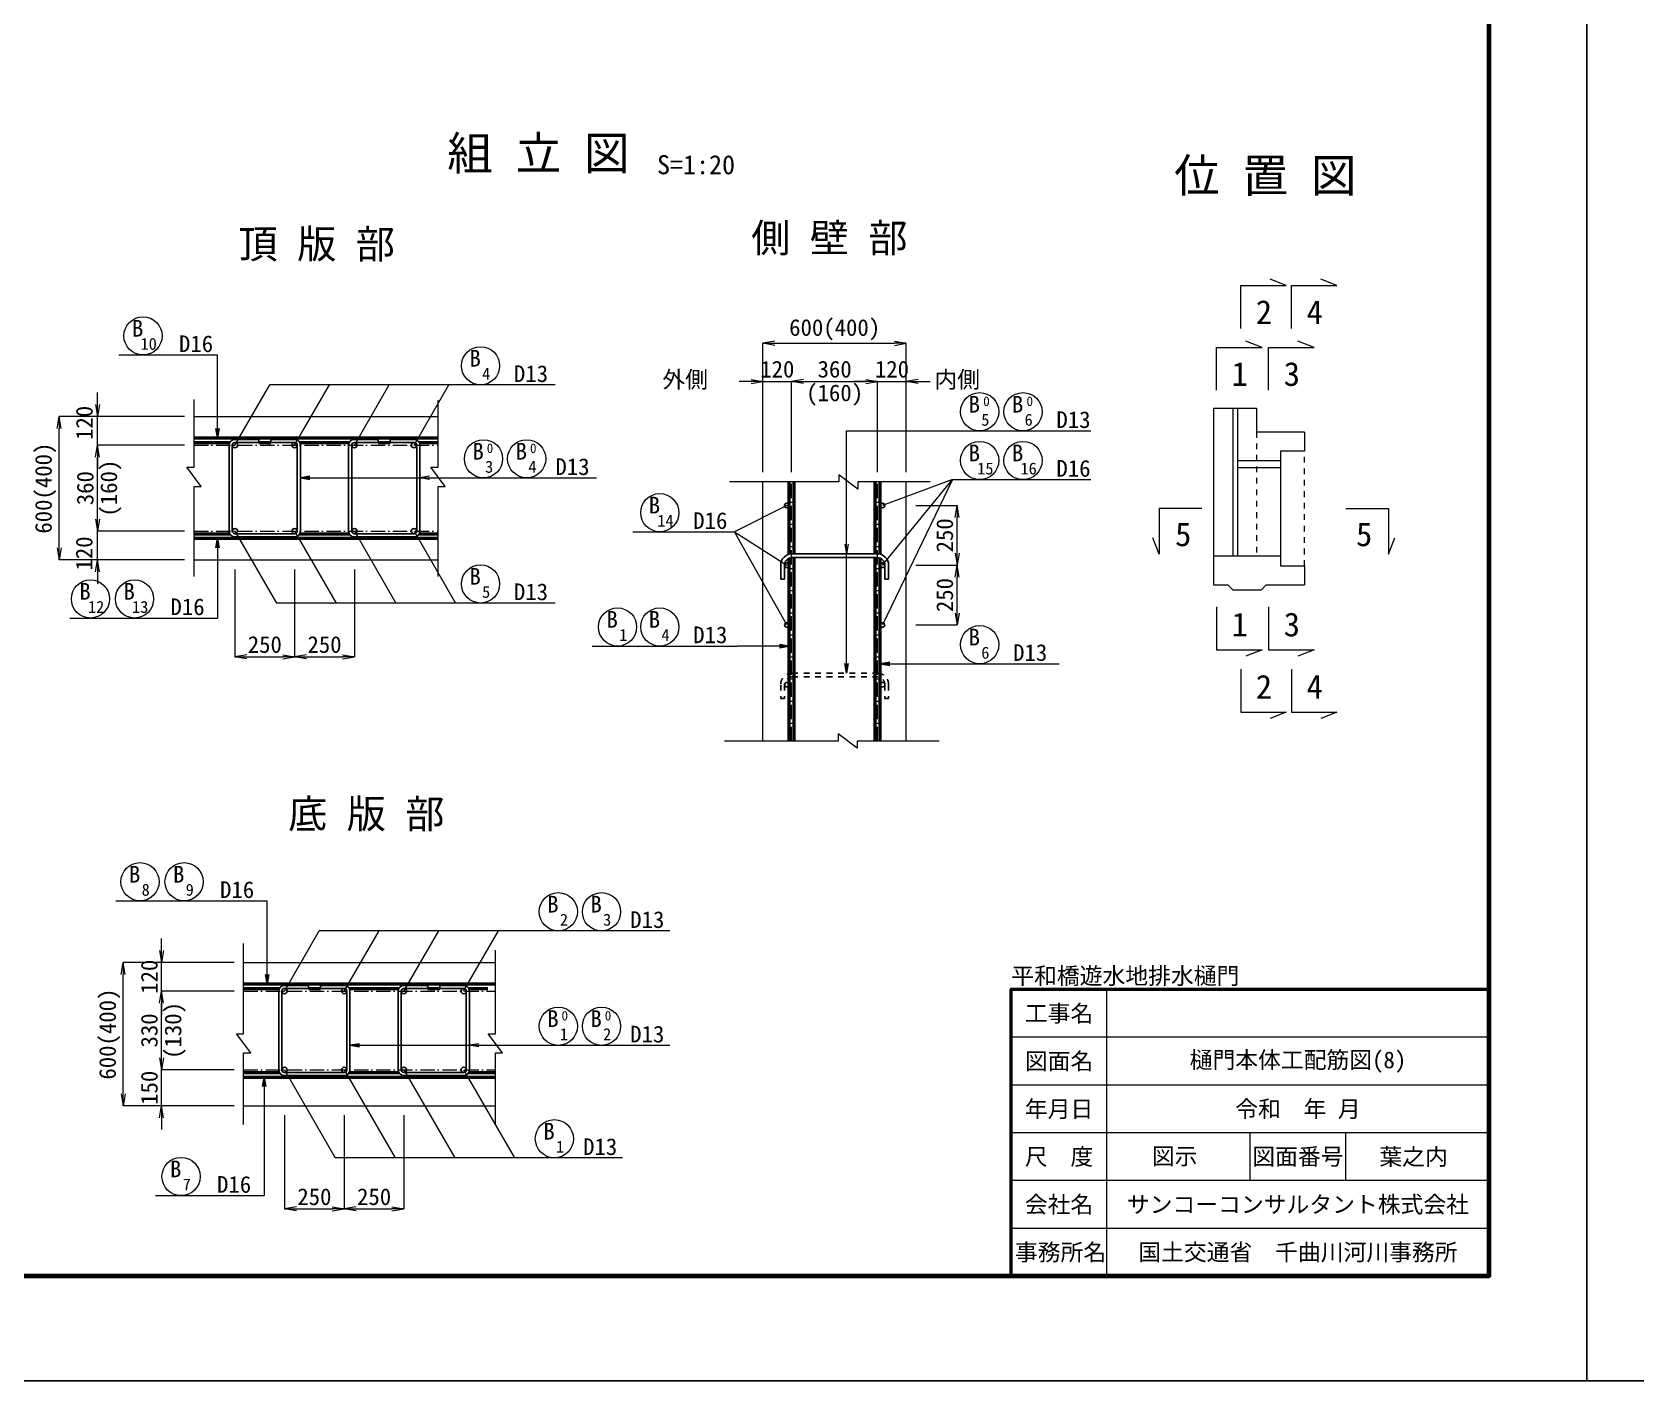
# Model space of a CAD drawing. Header units: millimetres. Extents: x 169470 to 758170, y -17820 to 11880.
# Drawn here: x 489596 to 506382, y -17820 to -3703 of the extents above; entities that cross this region are included whole.
import ezdxf
from ezdxf.enums import TextEntityAlignment as Align

# ---------------------------------------------------------------- set-up
doc = ezdxf.new("R2010")
doc.units = ezdxf.units.MM
doc.header["$LTSCALE"] = 50
doc.header["$PDSIZE"] = 300
doc.linetypes.add('SXF_一点短鎖線', pattern=[9.25, 6, -1.5, 0.25, -1.5])
doc.linetypes.add('SXF_跳び破線', pattern=[12, 6, -6])
doc.layers.get('Defpoints').update_dxf_attribs({"color": 151})
for name, color, linetype, lineweight in [('D-BGD', 7, 'Continuous', 13), ('D-BMK', 2, 'SXF_一点短鎖線', 13), ('D-STR', 1, 'Continuous', 50), ('D-STR-DIM', 7, 'Continuous', 13), ('D-STR-HTXT', 7, 'Continuous', 13), ('D-STR-STR2', 6, 'Continuous', 25), ('D-STR-STR3', 4, 'Continuous', 25), ('D-STR-TXT', 7, 'Continuous', 13), ('D-TTL', 2, 'Continuous', 140), ('D-TTL-FRAM', 2, 'Continuous', 50), ('D-TTL-LINE', 7, 'Continuous', 13), ('D-TTL-TXT', 7, 'Continuous', 13)]:
    doc.layers.add(name, color=color, linetype=linetype, lineweight=lineweight)
doc.styles.add('MS ゴシック', font='MS Gothic.ttf')
doc.styles.add('YOKO_GOTHIC', font='MS Gothic.ttf')
doc.dimstyles.new('DIM-50-20', dxfattribs={"dimscale": 50, "dimtxt": 3.5, "dimasz": 2.5, "dimexe": 0, "dimexo": 2, "dimgap": 0.8, "dimtad": 1, "dimdec": 0, "dimlfac": 0.4, "dimzin": 1, "dimdsep": 46, "dimtxsty": 'MS ゴシック', "dimblk": 'OPEN', "dimcen": 0.1, "dimclrd": 256, "dimclre": 256, "dimclrt": 256, "dimaunit": 1, "dimadec": 3, "dimazin": 0, "dimtfac": 1, "dimtdec": 0, "dimtix": 1, "dimtmove": 2, "dimatfit": 3, "dimldrblk": 'OPEN', "dimfxl": 1, "dimlwd": -1, "dimlwe": -1, "dimarcsym": 2})
doc.dimstyles.new('S50', dxfattribs={"dimscale": 50, "dimtxt": 3.5, "dimasz": 2, "dimexe": 1, "dimexo": 1, "dimgap": 1, "dimtad": 1, "dimdec": 0, "dimzin": 1, "dimdsep": 46, "dimtxsty": 'YOKO_GOTHIC', "dimblk": 'OPEN', "dimcen": 0, "dimclrd": 256, "dimclre": 256, "dimclrt": 256, "dimaunit": 1, "dimadec": 3, "dimazin": 0, "dimtfac": 1, "dimtdec": 0, "dimtix": 1, "dimtmove": 2, "dimatfit": 3, "dimldrblk": 'OPEN', "dimfxl": 1, "dimlwd": -1, "dimlwe": -1, "dimarcsym": 0})

# ---------------------------------------------------------------- blocks, each defined once
blk = doc.blocks.new('_Open')
at = {"color": 0, "linetype": 'ByBlock', "lineweight": -2}
for p, q in [((-1, 0.17), (0, 0)), ((-1, -0.17), (0, 0)), ((0, 0), (-1, 0))]:
    blk.add_line(p, q, dxfattribs=at)
blk = doc.blocks.new('*D308')
at = {"layer": 'D-STR-DIM', "transparency": 16777216}
for p, q in [((492863, -15040), (492863, -16020)), ((493488, -15040), (493488, -16020)), ((492988, -16020), (493363, -16020))]:
    blk.add_line(p, q, dxfattribs=at)
at = {"layer": 'Defpoints', "color": 0, "transparency": 16777216}
for p in [(492863, -14940), (493488, -14940), (493488, -16020)]:
    blk.add_point(p, dxfattribs=at)
at = {"layer": 'D-STR-DIM', "transparency": 16777216, "xscale": 125, "yscale": 125, "zscale": 125, "rotation": 180}
blk.add_blockref('_Open', (492863, -16020), dxfattribs=at)
at = {"layer": 'D-STR-DIM', "transparency": 16777216, "xscale": 125, "yscale": 125, "zscale": 125}
blk.add_blockref('_Open', (493488, -16020), dxfattribs=at)
at = {"layer": 'D-STR-DIM', "transparency": 16777216, "insert": (493176, -15893), "char_height": 175, "attachment_point": 5, "style": 'MS ゴシック'}
blk.add_mtext('250', dxfattribs=at)
blk = doc.blocks.new('*D309')
at = {"layer": 'D-STR-DIM', "transparency": 16777216}
for p, q in [((492238, -15040), (492238, -16020)), ((492863, -15040), (492863, -16020)), ((492363, -16020), (492738, -16020))]:
    blk.add_line(p, q, dxfattribs=at)
at = {"layer": 'Defpoints', "color": 0, "transparency": 16777216}
for p in [(492238, -14940), (492863, -14940), (492863, -16020)]:
    blk.add_point(p, dxfattribs=at)
at = {"layer": 'D-STR-DIM', "transparency": 16777216, "xscale": 125, "yscale": 125, "zscale": 125, "rotation": 180}
blk.add_blockref('_Open', (492238, -16020), dxfattribs=at)
at = {"layer": 'D-STR-DIM', "transparency": 16777216, "xscale": 125, "yscale": 125, "zscale": 125}
blk.add_blockref('_Open', (492863, -16020), dxfattribs=at)
at = {"layer": 'D-STR-DIM', "transparency": 16777216, "insert": (492551, -15893), "char_height": 175, "attachment_point": 5, "style": 'MS ゴシック'}
blk.add_mtext('250', dxfattribs=at)
blk = doc.blocks.new('*D310')
at = {"layer": 'D-STR-DIM', "transparency": 16777216}
for p, q in [((491710, -13740), (490951, -13740)), ((490951, -14440), (490951, -13865)), ((491710, -14565), (490951, -14565))]:
    blk.add_line(p, q, dxfattribs=at)
at = {"layer": 'Defpoints', "color": 0, "transparency": 16777216}
for p in [(490951, -13740), (491810, -13740), (491810, -14565)]:
    blk.add_point(p, dxfattribs=at)
at = {"layer": 'D-STR-DIM', "transparency": 16777216, "xscale": 125, "yscale": 125, "zscale": 125}
for p, rotation in [((490951, -13740), 90), ((490951, -14565), 270)]:
    blk.add_blockref('_Open', p, dxfattribs=dict(at, rotation=rotation))
at = {"layer": 'D-STR-DIM', "transparency": 16777216, "char_height": 175, "attachment_point": 5, "rotation": 90, "style": 'MS ゴシック'}
for s, insert in [('(130)', (491094, -14152)), ('330', (490824, -14152))]:
    blk.add_mtext(s, dxfattribs=dict(at, insert=insert))
blk = doc.blocks.new('*D311')
at = {"layer": 'D-STR-DIM', "transparency": 16777216}
for p, q in [((490951, -14440), (490951, -14315)), ((491710, -14565), (490951, -14565)), ((490951, -14940), (490951, -14565)), ((491710, -14940), (490951, -14940)), ((490951, -15065), (490951, -15190))]:
    blk.add_line(p, q, dxfattribs=at)
at = {"layer": 'Defpoints', "color": 0, "transparency": 16777216}
for p in [(490951, -14565), (491810, -14565), (491810, -14940)]:
    blk.add_point(p, dxfattribs=at)
at = {"layer": 'D-STR-DIM', "transparency": 16777216, "xscale": 125, "yscale": 125, "zscale": 125}
for p, rotation in [((490951, -14565), 270), ((490951, -14940), 90)]:
    blk.add_blockref('_Open', p, dxfattribs=dict(at, rotation=rotation))
at = {"layer": 'D-STR-DIM', "transparency": 16777216, "insert": (490824, -14752), "char_height": 175, "attachment_point": 5, "rotation": 90, "style": 'MS ゴシック'}
blk.add_mtext('150', dxfattribs=at)
blk = doc.blocks.new('*D312')
at = {"layer": 'D-STR-DIM', "transparency": 16777216}
for p, q in [((490951, -13315), (490951, -13190)), ((491710, -13440), (490951, -13440)), ((490951, -13740), (490951, -13440)), ((491710, -13740), (490951, -13740)), ((490951, -13865), (490951, -13990))]:
    blk.add_line(p, q, dxfattribs=at)
at = {"layer": 'Defpoints', "color": 0, "transparency": 16777216}
for p in [(490951, -13440), (491810, -13440), (491810, -13740)]:
    blk.add_point(p, dxfattribs=at)
at = {"layer": 'D-STR-DIM', "transparency": 16777216, "xscale": 125, "yscale": 125, "zscale": 125}
for p, rotation in [((490951, -13440), 270), ((490951, -13740), 90)]:
    blk.add_blockref('_Open', p, dxfattribs=dict(at, rotation=rotation))
at = {"layer": 'D-STR-DIM', "transparency": 16777216, "insert": (490824, -13590), "char_height": 175, "attachment_point": 5, "rotation": 90, "style": 'MS ゴシック'}
blk.add_mtext('120', dxfattribs=at)
blk = doc.blocks.new('*D313')
at = {"layer": 'D-STR-DIM', "transparency": 16777216}
for p, q in [((491710, -13440), (490551, -13440)), ((490551, -14815), (490551, -13565)), ((491710, -14940), (490551, -14940))]:
    blk.add_line(p, q, dxfattribs=at)
at = {"layer": 'Defpoints', "color": 0, "transparency": 16777216}
for p in [(490551, -13440), (491810, -13440), (491810, -14940)]:
    blk.add_point(p, dxfattribs=at)
at = {"layer": 'D-STR-DIM', "transparency": 16777216, "xscale": 125, "yscale": 125, "zscale": 125}
for p, rotation in [((490551, -13440), 90), ((490551, -14940), 270)]:
    blk.add_blockref('_Open', p, dxfattribs=dict(at, rotation=rotation))
at = {"layer": 'D-STR-DIM', "transparency": 16777216, "insert": (490409, -14190), "char_height": 175, "attachment_point": 5, "rotation": 90, "style": 'MS ゴシック'}
blk.add_mtext('600(400)', dxfattribs=at)
blk = doc.blocks.new('*D275')
at = {"layer": 'D-STR-DIM', "transparency": 16777216}
for p, q in [((492344, -9326), (492344, -10242)), ((492970, -9326), (492970, -10242)), ((492469, -10242), (492845, -10242))]:
    blk.add_line(p, q, dxfattribs=at)
at = {"layer": 'Defpoints', "color": 0, "transparency": 16777216}
for p in [(492344, -9226), (492970, -9226), (492970, -10242)]:
    blk.add_point(p, dxfattribs=at)
at = {"layer": 'D-STR-DIM', "transparency": 16777216, "xscale": 125, "yscale": 125, "zscale": 125, "rotation": 180}
blk.add_blockref('_Open', (492344, -10242), dxfattribs=at)
at = {"layer": 'D-STR-DIM', "transparency": 16777216, "xscale": 125, "yscale": 125, "zscale": 125}
blk.add_blockref('_Open', (492970, -10242), dxfattribs=at)
at = {"layer": 'D-STR-DIM', "transparency": 16777216, "insert": (492657, -10114), "char_height": 175, "attachment_point": 5, "style": 'MS ゴシック'}
blk.add_mtext('250', dxfattribs=at)
blk = doc.blocks.new('*D276')
at = {"layer": 'D-STR-DIM', "transparency": 16777216}
for p, q in [((491719, -9326), (491719, -10242)), ((492344, -9326), (492344, -10242)), ((491844, -10242), (492219, -10242))]:
    blk.add_line(p, q, dxfattribs=at)
at = {"layer": 'Defpoints', "color": 0, "transparency": 16777216}
for p in [(491719, -9226), (492344, -9226), (492344, -10242)]:
    blk.add_point(p, dxfattribs=at)
at = {"layer": 'D-STR-DIM', "transparency": 16777216, "xscale": 125, "yscale": 125, "zscale": 125, "rotation": 180}
blk.add_blockref('_Open', (491719, -10242), dxfattribs=at)
at = {"layer": 'D-STR-DIM', "transparency": 16777216, "xscale": 125, "yscale": 125, "zscale": 125}
blk.add_blockref('_Open', (492344, -10242), dxfattribs=at)
at = {"layer": 'D-STR-DIM', "transparency": 16777216, "insert": (492032, -10114), "char_height": 175, "attachment_point": 5, "style": 'MS ゴシック'}
blk.add_mtext('250', dxfattribs=at)
blk = doc.blocks.new('*D277')
at = {"layer": 'D-STR-DIM', "transparency": 16777216}
for p, q in [((491191, -8026), (490280, -8026)), ((490280, -8801), (490280, -8151)), ((491191, -8926), (490280, -8926))]:
    blk.add_line(p, q, dxfattribs=at)
at = {"layer": 'Defpoints', "color": 0, "transparency": 16777216}
for p in [(490280, -8026), (491291, -8026), (491291, -8926)]:
    blk.add_point(p, dxfattribs=at)
at = {"layer": 'D-STR-DIM', "transparency": 16777216, "xscale": 125, "yscale": 125, "zscale": 125}
for p, rotation in [((490280, -8026), 90), ((490280, -8926), 270)]:
    blk.add_blockref('_Open', p, dxfattribs=dict(at, rotation=rotation))
at = {"layer": 'D-STR-DIM', "transparency": 16777216, "char_height": 175, "attachment_point": 5, "rotation": 90, "style": 'MS ゴシック'}
for s, insert in [('(160)', (490422, -8476)), ('360', (490153, -8476))]:
    blk.add_mtext(s, dxfattribs=dict(at, insert=insert))
blk = doc.blocks.new('*D278')
at = {"layer": 'D-STR-DIM', "transparency": 16777216}
for p, q in [((490280, -8801), (490280, -8676)), ((491191, -8926), (490280, -8926)), ((490280, -9226), (490280, -8926)), ((491191, -9226), (490280, -9226)), ((490280, -9351), (490280, -9476))]:
    blk.add_line(p, q, dxfattribs=at)
at = {"layer": 'Defpoints', "color": 0, "transparency": 16777216}
for p in [(490280, -8926), (491291, -8926), (491291, -9226)]:
    blk.add_point(p, dxfattribs=at)
at = {"layer": 'D-STR-DIM', "transparency": 16777216, "xscale": 125, "yscale": 125, "zscale": 125}
for p, rotation in [((490280, -8926), 270), ((490280, -9226), 90)]:
    blk.add_blockref('_Open', p, dxfattribs=dict(at, rotation=rotation))
at = {"layer": 'D-STR-DIM', "transparency": 16777216, "insert": (490142, -9160), "char_height": 175, "attachment_point": 5, "rotation": 90, "style": 'MS ゴシック'}
blk.add_mtext('120', dxfattribs=at)
blk = doc.blocks.new('*D279')
at = {"layer": 'D-STR-DIM', "transparency": 16777216}
for p, q in [((490280, -7601), (490280, -7476)), ((491191, -7726), (490280, -7726)), ((490280, -8026), (490280, -7726)), ((491191, -8026), (490280, -8026)), ((490280, -8151), (490280, -8276))]:
    blk.add_line(p, q, dxfattribs=at)
at = {"layer": 'Defpoints', "color": 0, "transparency": 16777216}
for p in [(490280, -7726), (491291, -7726), (491291, -8026)]:
    blk.add_point(p, dxfattribs=at)
at = {"layer": 'D-STR-DIM', "transparency": 16777216, "xscale": 125, "yscale": 125, "zscale": 125}
for p, rotation in [((490280, -7726), 270), ((490280, -8026), 90)]:
    blk.add_blockref('_Open', p, dxfattribs=dict(at, rotation=rotation))
at = {"layer": 'D-STR-DIM', "transparency": 16777216, "insert": (490144, -7793), "char_height": 175, "attachment_point": 5, "rotation": 90, "style": 'MS ゴシック'}
blk.add_mtext('120', dxfattribs=at)
blk = doc.blocks.new('*D280')
at = {"layer": 'D-STR-DIM', "transparency": 16777216}
for p, q in [((491191, -7726), (489880, -7726)), ((489880, -9101), (489880, -7851)), ((491191, -9226), (489880, -9226))]:
    blk.add_line(p, q, dxfattribs=at)
at = {"layer": 'Defpoints', "color": 0, "transparency": 16777216}
for p in [(489880, -7726), (491291, -7726), (491291, -9226)]:
    blk.add_point(p, dxfattribs=at)
at = {"layer": 'D-STR-DIM', "transparency": 16777216, "xscale": 125, "yscale": 125, "zscale": 125}
for p, rotation in [((489880, -7726), 90), ((489880, -9226), 270)]:
    blk.add_blockref('_Open', p, dxfattribs=dict(at, rotation=rotation))
at = {"layer": 'D-STR-DIM', "transparency": 16777216, "insert": (489738, -8476), "char_height": 175, "attachment_point": 5, "rotation": 90, "style": 'MS ゴシック'}
blk.add_mtext('600(400)', dxfattribs=at)
blk = doc.blocks.new('*D281')
at = {"layer": 'D-STR-DIM', "transparency": 16777216}
for p, q in [((498321, -7360), (498196, -7360)), ((498446, -8308), (498446, -7360)), ((498446, -7360), (498746, -7360)), ((498746, -8308), (498746, -7360)), ((498871, -7360), (498996, -7360))]:
    blk.add_line(p, q, dxfattribs=at)
at = {"layer": 'Defpoints', "color": 0, "transparency": 16777216}
for p in [(498746, -7360), (498446, -8408), (498746, -8408)]:
    blk.add_point(p, dxfattribs=at)
at = {"layer": 'D-STR-DIM', "transparency": 16777216, "xscale": 125, "yscale": 125, "zscale": 125}
blk.add_blockref('_Open', (498446, -7360), dxfattribs=at)
at = {"layer": 'D-STR-DIM', "transparency": 16777216, "xscale": 125, "yscale": 125, "zscale": 125, "rotation": 180}
blk.add_blockref('_Open', (498746, -7360), dxfattribs=at)
at = {"layer": 'D-STR-DIM', "transparency": 16777216, "insert": (498596, -7232), "char_height": 175, "attachment_point": 5, "style": 'MS ゴシック'}
blk.add_mtext('120', dxfattribs=at)
blk = doc.blocks.new('*D282')
at = {"layer": 'D-STR-DIM', "transparency": 16777216}
for p, q in [((498846, -9283), (499277, -9283)), ((499277, -9783), (499277, -9408)), ((498846, -9908), (499277, -9908))]:
    blk.add_line(p, q, dxfattribs=at)
at = {"layer": 'Defpoints', "color": 0, "transparency": 16777216}
for p in [(498746, -9283), (499277, -9283), (498746, -9908)]:
    blk.add_point(p, dxfattribs=at)
at = {"layer": 'D-STR-DIM', "transparency": 16777216, "xscale": 125, "yscale": 125, "zscale": 125}
for p, rotation in [((499277, -9283), 90), ((499277, -9908), 270)]:
    blk.add_blockref('_Open', p, dxfattribs=dict(at, rotation=rotation))
at = {"layer": 'D-STR-DIM', "transparency": 16777216, "insert": (499149, -9595), "char_height": 175, "attachment_point": 5, "rotation": 90, "style": 'MS ゴシック'}
blk.add_mtext('250', dxfattribs=at)
blk = doc.blocks.new('*D283')
at = {"layer": 'D-STR-DIM', "transparency": 16777216}
for p, q in [((498846, -8658), (499277, -8658)), ((499277, -9158), (499277, -8783)), ((498846, -9283), (499277, -9283))]:
    blk.add_line(p, q, dxfattribs=at)
at = {"layer": 'Defpoints', "color": 0, "transparency": 16777216}
for p in [(498746, -8658), (499277, -8658), (498746, -9283)]:
    blk.add_point(p, dxfattribs=at)
at = {"layer": 'D-STR-DIM', "transparency": 16777216, "xscale": 125, "yscale": 125, "zscale": 125}
for p, rotation in [((499277, -8658), 90), ((499277, -9283), 270)]:
    blk.add_blockref('_Open', p, dxfattribs=dict(at, rotation=rotation))
at = {"layer": 'D-STR-DIM', "transparency": 16777216, "insert": (499149, -8970), "char_height": 175, "attachment_point": 5, "rotation": 90, "style": 'MS ゴシック'}
blk.add_mtext('250', dxfattribs=at)
blk = doc.blocks.new('*D284')
at = {"layer": 'D-STR-DIM', "transparency": 16777216}
for p, q in [((497121, -7360), (496996, -7360)), ((497246, -8308), (497246, -7360)), ((497246, -7360), (497546, -7360)), ((497546, -8308), (497546, -7360)), ((497671, -7360), (497796, -7360))]:
    blk.add_line(p, q, dxfattribs=at)
at = {"layer": 'Defpoints', "color": 0, "transparency": 16777216}
for p in [(497546, -7360), (497246, -8408), (497546, -8408)]:
    blk.add_point(p, dxfattribs=at)
at = {"layer": 'D-STR-DIM', "transparency": 16777216, "xscale": 125, "yscale": 125, "zscale": 125}
blk.add_blockref('_Open', (497246, -7360), dxfattribs=at)
at = {"layer": 'D-STR-DIM', "transparency": 16777216, "xscale": 125, "yscale": 125, "zscale": 125, "rotation": 180}
blk.add_blockref('_Open', (497546, -7360), dxfattribs=at)
at = {"layer": 'D-STR-DIM', "transparency": 16777216, "insert": (497396, -7232), "char_height": 175, "attachment_point": 5, "style": 'MS ゴシック'}
blk.add_mtext('120', dxfattribs=at)
blk = doc.blocks.new('*D273')
at = {"layer": 'D-STR-DIM', "transparency": 16777216}
for p, q in [((497246, -8308), (497246, -6960)), ((497371, -6960), (498621, -6960)), ((498746, -8308), (498746, -6960))]:
    blk.add_line(p, q, dxfattribs=at)
at = {"layer": 'Defpoints', "color": 0, "transparency": 16777216}
for p in [(498746, -6960), (497246, -8408), (498746, -8408)]:
    blk.add_point(p, dxfattribs=at)
at = {"layer": 'D-STR-DIM', "transparency": 16777216, "xscale": 125, "yscale": 125, "zscale": 125, "rotation": 180}
blk.add_blockref('_Open', (497246, -6960), dxfattribs=at)
at = {"layer": 'D-STR-DIM', "transparency": 16777216, "xscale": 125, "yscale": 125, "zscale": 125}
blk.add_blockref('_Open', (498746, -6960), dxfattribs=at)
at = {"layer": 'D-STR-DIM', "transparency": 16777216, "insert": (497996, -6818), "char_height": 175, "attachment_point": 5, "style": 'MS ゴシック'}
blk.add_mtext('600(400)', dxfattribs=at)
blk = doc.blocks.new('*D274')
at = {"layer": 'D-STR-DIM', "transparency": 16777216}
for p, q in [((497546, -8308), (497546, -7360)), ((497671, -7360), (498321, -7360)), ((498446, -8308), (498446, -7360))]:
    blk.add_line(p, q, dxfattribs=at)
at = {"layer": 'Defpoints', "color": 0, "transparency": 16777216}
for p in [(498446, -7360), (497546, -8408), (498446, -8408)]:
    blk.add_point(p, dxfattribs=at)
at = {"layer": 'D-STR-DIM', "transparency": 16777216, "xscale": 125, "yscale": 125, "zscale": 125, "rotation": 180}
blk.add_blockref('_Open', (497546, -7360), dxfattribs=at)
at = {"layer": 'D-STR-DIM', "transparency": 16777216, "xscale": 125, "yscale": 125, "zscale": 125}
blk.add_blockref('_Open', (498446, -7360), dxfattribs=at)
at = {"layer": 'D-STR-DIM', "transparency": 16777216, "char_height": 175, "attachment_point": 5, "style": 'MS ゴシック'}
for s, insert in [('360', (497996, -7232)), ('(160)', (497996, -7502))]:
    blk.add_mtext(s, dxfattribs=dict(at, insert=insert))

msp = doc.modelspace()

# ---------------------------------------------------------------- linework, layer by layer
at = {"layer": 'D-BGD'}
for p, q in [((501961.97, -7639.01), (502411.97, -7639.01)), ((501961.97, -7639.01), (501961.97, -9489.01)), ((502161.97, -7639.01), (502161.97, -9189.01)), ((502211.97, -7639.01), (502211.97, -9189.01)), ((502411.97, -7639.01), (502411.97, -7889.01)), ((491291.28, -7725.95), (493845.79, -7725.95)), ((502911.97, -7889.01), (502411.97, -7889.01)), ((502911.97, -7889.01), (502911.97, -8089.01)), ((502661.97, -8189.01), (502211.97, -8189.01)), ((497246.03, -11123.43), (497246.03, -8408.01)), ((498746.03, -11123.43), (498746.03, -8408.01)), ((491291.28, -9225.95), (493845.79, -9225.95)), ((502661.97, -9189.01), (501961.97, -9189.01)), ((502911.97, -9289.01), (502911.97, -9489.01)), ((491810.06, -13439.73), (494445.12, -13439.73)), ((491810.06, -14939.73), (494445.12, -14939.73))]:
    msp.add_line(p, q, dxfattribs=at)
at = {"layer": 'D-BGD', "linetype": 'SXF_跳び破線', "ltscale": 0.2}
for p, q in [((502411.97, -7889.01), (502411.97, -9189.01)), ((502911.97, -9289.01), (502911.97, -8089.01))]:
    msp.add_line(p, q, dxfattribs=at)
at = {"layer": 'D-BGD', "ltscale": 0.2}
msp.add_line((502661.97, -8264.01), (502211.97, -8264.01), dxfattribs=at)
at = {"layer": 'D-BGD'}
for points in [[(502911.97, -8089.01), (502661.97, -8089.01), (502661.97, -9289.01), (502911.97, -9289.01)], [(501961.97, -9489.01), (502111.97, -9489.01), (502161.97, -9539.01), (502461.97, -9539.01), (502511.97, -9489.01), (502911.97, -9489.01)]]:
    msp.add_lwpolyline(points, dxfattribs=at)
at = {"layer": 'D-BMK', "ltscale": 0.5}
for p, q in [((491291.28, -8025.95), (493845.79, -8025.95)), ((497546.02, -11123.43), (497546.02, -8408.01)), ((498446.05, -11123.43), (498446.05, -8408.01)), ((491291.28, -8925.95), (493845.79, -8925.95)), ((491810.06, -13739.73), (494445.12, -13739.73)), ((491810.06, -14564.73), (494445.12, -14564.73))]:
    msp.add_line(p, q, dxfattribs=at)
at = {"layer": 'D-STR'}
for p, q in [((491291.28, -7950.95), (493845.79, -7950.95)), ((491291.28, -7998.45), (491666.15, -7998.45)), ((491969.37, -7998.45), (492094.46, -7998.45)), ((492397.88, -7998.45), (492916.1, -7998.45)), ((493219.32, -7998.45), (493344.41, -7998.45)), ((493647.83, -7998.45), (493845.79, -7998.45)), ((497518.52, -9166.75), (497518.52, -8408.01)), ((497573.52, -9161.97), (497573.52, -8408.01)), ((498418.55, -9161.97), (498418.55, -8408.01)), ((498473.55, -9166.66), (498473.55, -8408.01)), ((491291.28, -8953.45), (491666.15, -8953.45)), ((491291.28, -9000.95), (493845.79, -9000.95)), ((492397.88, -8953.45), (492916.1, -8953.45)), ((493647.83, -8953.45), (493845.79, -8953.45)), ((497518.52, -11123.43), (497518.52, -9209.29)), ((497573.52, -11123.43), (497573.52, -9201.97)), ((498418.55, -11123.43), (498418.55, -9201.97)), ((498473.55, -11123.43), (498473.55, -9209.16)), ((491810.06, -13664.73), (494445.12, -13664.73)), ((491810.06, -13712.23), (492184.94, -13712.23)), ((492488.15, -13712.23), (492613.25, -13712.23)), ((492916.66, -13712.23), (493434.89, -13712.23)), ((493738.1, -13712.23), (493863.2, -13712.23)), ((494166.61, -13712.23), (494364.58, -13712.23)), ((491810.06, -14592.23), (492184.94, -14592.23)), ((492916.66, -14592.23), (493434.89, -14592.23)), ((494166.61, -14592.23), (494445.12, -14592.23)), ((491810.06, -14639.72), (494445.12, -14639.72))]:
    msp.add_line(p, q, dxfattribs=at)
at = {"layer": 'D-STR-HTXT'}
for p, q in [((490505.52, -7081.97), (491537.4, -7081.97)), ((491719.48, -8025.95), (492083.5, -7395.44)), ((495069.61, -7395.44), (492083.5, -7395.44)), ((492344.45, -8025.95), (492708.48, -7395.44)), ((492969.43, -8025.95), (493333.45, -7395.44)), ((493594.4, -8025.95), (493958.43, -7395.44)), ((498119.88, -7876.47), (500675.71, -7876.47)), ((494946.97, -8368.59), (495503.83, -8368.59)), ((499230.42, -8386.68), (498497.54, -8658)), ((498497.54, -9282.97), (499230.42, -8386.68)), ((499230.42, -8386.68), (498497.54, -9907.95)), ((499230.42, -8386.68), (500675.71, -8386.68)), ((497495.02, -8658), (496946.07, -8932.99)), ((491719.48, -8925.95), (492153.81, -9678.23)), ((492344.45, -8925.95), (492778.78, -9678.23)), ((492969.43, -8925.95), (493403.76, -9678.23)), ((493594.4, -8925.95), (494028.73, -9678.23)), ((495882.73, -8932.99), (496946.07, -8932.99)), ((496946.07, -8932.99), (497495.02, -9282.97)), ((497495.02, -9907.95), (496946.07, -8932.99)), ((495069.61, -9678.23), (492153.81, -9678.23)), ((489993.03, -9835.15), (491537.4, -9835.15)), ((495457.17, -10128.72), (496974.6, -10128.72)), ((499230.42, -10314.07), (500344.5, -10314.07)), ((490472.23, -12795.75), (492056.18, -12795.75)), ((492238.26, -13739.73), (492602.28, -13109.22)), ((496272, -13109.22), (492602.28, -13109.22)), ((492863.24, -13739.73), (493227.26, -13109.22)), ((493488.21, -13739.73), (493852.23, -13109.22)), ((494113.19, -13739.73), (494477.21, -13109.22)), ((494713.14, -14307.58), (496272, -14307.58)), ((492238.26, -14564.73), (492769.91, -15485.58)), ((492863.24, -14564.73), (493394.89, -15485.58)), ((493488.21, -14564.73), (494019.86, -15485.58)), ((494113.19, -14564.73), (494644.84, -15485.58)), ((495777.27, -15485.58), (492769.91, -15485.58)), ((490888.55, -15880.42), (492024.53, -15880.42))]:
    msp.add_line(p, q, dxfattribs=at)
for points in [[(502245.42, -6804.29), (502245.42, -6356.29), (502721.86, -6356.29), (502552.61, -6290.25)], [(502777.03, -6804.29), (502777.03, -6356.29), (503253.47, -6356.29), (503084.23, -6290.25)], [(501992.55, -7451.73), (501992.55, -7003.73), (502468.99, -7003.73), (502299.75, -6937.7)], [(502537.55, -7451.73), (502537.55, -7003.73), (503014, -7003.73), (502844.75, -6937.7)], [(491291.28, -9400.31), (491291.28, -8457.55), (491366.27, -8457.55), (491216.28, -8257.55), (491291.28, -8257.55), (491291.28, -7547.01)], [(493845.79, -9400.31), (493845.79, -8457.55), (493920.79, -8457.55), (493770.8, -8257.55), (493845.79, -8257.55), (493845.79, -7555.63)], [(498994.26, -8410.88), (498238.87, -8410.88), (498238.87, -8485.88), (498038.87, -8335.89), (498038.87, -8410.88), (496894.13, -8410.88)], [(501839.38, -8689.01), (501391.38, -8689.01), (501391.38, -9165.45), (501325.34, -8996.21)], [(503345.54, -8689.01), (503793.54, -8689.01), (503793.54, -9165.45), (503859.58, -8996.21)], [(501992.55, -9719.88), (501992.55, -10167.88), (502468.99, -10167.88), (502299.75, -10233.92)], [(502537.55, -9719.88), (502537.55, -10167.88), (503014, -10167.88), (502844.75, -10233.92)], [(502245.42, -10372.04), (502245.42, -10820.04), (502721.86, -10820.04), (502552.61, -10886.07)], [(502777.03, -10372.04), (502777.03, -10820.04), (503253.47, -10820.04), (503084.23, -10886.07)], [(499088.21, -11123.43), (498233.14, -11123.43), (498233.14, -11198.43), (498033.14, -11048.43), (498033.14, -11123.43), (496842.43, -11123.43)], [(491810.06, -15135.69), (491810.06, -14387.23), (491885.06, -14387.23), (491735.06, -14187.23), (491810.06, -14187.23), (491810.06, -13242.26)], [(494445.12, -15135.69), (494445.12, -14387.23), (494520.12, -14387.23), (494370.12, -14187.23), (494445.12, -14187.23), (494445.12, -13311.35)]]:
    msp.add_lwpolyline(points, dxfattribs=at)
for centre in [(490757.45, -6881.97), (494289.66, -7195.44), (499513.8, -7676.47), (499967.09, -7676.47), (494320.75, -8168.58), (494773.18, -8168.58), (494289.66, -9478.23), (490207.24, -9635.15), (490668.48, -9635.15), (495723.89, -9928.72), (496166.11, -9928.72), (499513.8, -10114.07), (490726.02, -12595.75), (491187.27, -12595.75), (495103.52, -12909.26), (495555.95, -12909.26), (495103.52, -14107.62), (495555.95, -14107.62), (495062.81, -15285.58), (491155.62, -15680.42)]:
    msp.add_circle(centre, 200, dxfattribs=at)
at = {"layer": 'D-STR-HTXT', "color": 4}
for centre in [(499513.8, -8186.68), (499967.09, -8186.68), (496166.11, -8732.99)]:
    msp.add_circle(centre, 200, dxfattribs=at)
at = {"layer": 'D-STR-STR2'}
for centre, radius in [((491719.48, -8025.95), 27.5), ((492344.45, -8025.95), 27.5), ((492969.43, -8025.95), 27.5), ((493594.4, -8025.95), 27.5), ((497495.02, -8658), 23.75), ((498497.54, -8658), 23.75), ((491719.48, -8925.95), 27.5), ((492344.45, -8925.95), 27.5), ((492969.43, -8925.95), 27.5), ((493594.4, -8925.95), 27.5), ((497494.92, -9282.97), 23.75), ((498497.44, -9282.97), 23.75), ((497494.92, -9907.95), 23.75), ((498497.54, -9907.95), 23.75), ((497495.02, -10532.92), 23.75), ((498497.64, -10532.92), 23.75), ((492238.26, -13739.73), 27.5), ((492863.24, -13739.73), 27.5), ((493488.21, -13739.73), 27.5), ((494113.19, -13739.73), 27.5), ((492238.26, -14564.73), 27.5), ((492863.24, -14564.73), 27.5), ((493488.21, -14564.73), 27.5), ((494113.19, -14564.73), 27.5)]:
    msp.add_circle(centre, radius, dxfattribs=at)
at = {"layer": 'D-STR-STR3'}
for p, q in [((491659.48, -8925.95), (491659.48, -8025.95)), ((491691.98, -8925.95), (491691.98, -8025.95)), ((491719.38, -7965.95), (491969.37, -7965.95)), ((491719.38, -7998.45), (491969.37, -7998.45)), ((491969.37, -7998.45), (491969.37, -7965.95)), ((492094.46, -7998.45), (492094.46, -7965.95)), ((492094.46, -7965.95), (492344.45, -7965.95)), ((492094.46, -7998.45), (492344.45, -7998.45)), ((492371.95, -8925.95), (492371.95, -8025.95)), ((492404.58, -8925.95), (492404.72, -8025.95)), ((492909.43, -8925.95), (492909.43, -8025.95)), ((492941.93, -8925.95), (492941.93, -8025.95)), ((492969.33, -7965.95), (493219.32, -7965.95)), ((492969.33, -7998.45), (493219.32, -7998.45)), ((493219.32, -7998.45), (493219.32, -7965.95)), ((493344.41, -7998.45), (493344.41, -7965.95)), ((493344.41, -7965.95), (493594.4, -7965.95)), ((493344.41, -7998.45), (493594.4, -7998.45)), ((493621.9, -8925.95), (493621.9, -8025.95)), ((493654.53, -8925.95), (493654.67, -8025.95)), ((491719.48, -8953.45), (492344.45, -8953.45)), ((491719.48, -8985.95), (492344.5, -8985.95)), ((492969.43, -8953.45), (493594.4, -8953.45)), ((492969.43, -8985.95), (493594.45, -8985.95)), ((497552.18, -9161.97), (498440.19, -9161.97)), ((497552.18, -9201.97), (498440.19, -9201.97)), ((497431.18, -9282.97), (497431.18, -9427.97)), ((497471.18, -9282.97), (497471.18, -9427.97)), ((498521.19, -9282.97), (498521.19, -9427.97)), ((498561.19, -9282.97), (498561.19, -9427.97)), ((497471.18, -9427.97), (497431.18, -9427.97)), ((498521.19, -9427.97), (498561.19, -9427.97)), ((492178.26, -14564.73), (492178.26, -13739.73)), ((492210.76, -14564.73), (492210.76, -13739.73)), ((492238.16, -13679.73), (492488.15, -13679.73)), ((492238.16, -13712.23), (492488.15, -13712.23)), ((492488.15, -13712.23), (492488.15, -13679.73)), ((492613.25, -13712.23), (492613.25, -13679.73)), ((492613.25, -13679.73), (492863.24, -13679.73)), ((492613.25, -13712.23), (492863.24, -13712.23)), ((492890.73, -14564.73), (492890.73, -13739.73)), ((492923.33, -14564.73), (492923.5, -13739.73)), ((493428.21, -14564.73), (493428.21, -13739.73)), ((493460.71, -14564.73), (493460.71, -13739.73)), ((493488.11, -13679.73), (493738.1, -13679.73)), ((493488.11, -13712.23), (493738.1, -13712.23)), ((493738.1, -13712.23), (493738.1, -13679.73)), ((493863.2, -13712.23), (493863.2, -13679.73)), ((493863.2, -13679.73), (494113.19, -13679.73)), ((493863.2, -13712.23), (494113.19, -13712.23)), ((494140.68, -14564.73), (494140.68, -13739.73)), ((494173.28, -14564.73), (494173.45, -13739.73)), ((492238.26, -14592.23), (492863.24, -14592.23)), ((493488.21, -14592.23), (494113.19, -14592.23)), ((492238.26, -14624.73), (492863.29, -14624.73)), ((493488.21, -14624.73), (494113.24, -14624.73))]:
    msp.add_line(p, q, dxfattribs=at)
at = {"layer": 'D-STR-STR3', "linetype": 'SXF_跳び破線', "ltscale": 0.2}
for p, q in [((497431.28, -10532.92), (497431.28, -10677.92)), ((497471.28, -10532.92), (497471.28, -10677.92)), ((497552.28, -10411.92), (498440.29, -10411.92)), ((497552.28, -10451.92), (498440.29, -10451.92)), ((498521.29, -10532.92), (498521.29, -10677.92)), ((498561.29, -10532.92), (498561.29, -10677.92)), ((497471.28, -10677.92), (497431.28, -10677.92)), ((498521.29, -10677.92), (498561.29, -10677.92))]:
    msp.add_line(p, q, dxfattribs=at)
at = {"layer": 'D-STR-STR3'}
for centre, radius, start, end in [((491719.48, -8025.95), 60, 90.00001, 180), ((492344.55, -8025.95), 60, 0, 90.00001), ((492969.43, -8025.95), 60, 90.00001, 180), ((493594.5, -8025.95), 60, 0, 90.00001), ((491719.48, -8925.95), 60, 180, 270), ((492344.55, -8925.95), 60, 270, 0), ((492969.43, -8925.95), 60, 180, 270), ((493594.5, -8925.95), 60, 270, 0), ((497552.18, -9282.97), 121, 90, 180), ((497552.18, -9282.97), 81, 90, 180), ((498440.19, -9282.97), 121, 0, 90), ((498440.19, -9282.97), 81, 0, 90), ((492238.26, -13739.73), 60, 90.00001, 180), ((492863.34, -13739.73), 60, 0, 90.00001), ((493488.21, -13739.73), 60, 90.00001, 180), ((494113.29, -13739.73), 60, 0, 90.00001), ((492238.26, -14564.73), 60, 180, 270), ((492863.34, -14564.73), 60, 270, 0), ((493488.21, -14564.73), 60, 180, 270), ((494113.29, -14564.73), 60, 270, 0)]:
    msp.add_arc(centre, radius, start, end, dxfattribs=at)
at = {"layer": 'D-STR-STR3', "linetype": 'SXF_跳び破線', "ltscale": 0.2}
for centre, radius, start, end in [((497552.28, -10532.92), 121, 90, 180), ((497552.28, -10532.92), 81, 90, 180), ((498440.29, -10532.92), 121, 0, 90), ((498440.29, -10532.92), 81, 0, 90)]:
    msp.add_arc(centre, radius, start, end, dxfattribs=at)
at = {"layer": 'D-TTL'}
msp.add_lwpolyline([(464844.53, 10780), (464844.53, -16720), (504844.53, -16720), (504844.53, 10780)], close=True, dxfattribs=at)
at = {"layer": 'D-TTL-FRAM'}
msp.add_lwpolyline([(499844.53, -16720), (499844.53, -13720), (504844.53, -13720)], dxfattribs=at)
at = {"layer": 'D-TTL-LINE'}
for p, q in [((500844.53, -16720), (500844.53, -13720)), ((499844.53, -14220), (504844.53, -14220)), ((499844.53, -14720), (504844.53, -14720)), ((499844.53, -15220), (504844.53, -15220)), ((502344.53, -15720), (502344.53, -15220)), ((503344.53, -15720), (503344.53, -15220)), ((499844.53, -15720), (504844.53, -15720)), ((499844.53, -16220), (504844.53, -16220))]:
    msp.add_line(p, q, dxfattribs=at)
at = {"layer": 'Defpoints', "color": 1}
for points in [[(463819.53, 11880), (463819.53, -17820), (505869.53, -17820), (505869.53, 11880)], [(505869.53, 11880), (505869.53, -17820), (547919.53, -17820), (547919.53, 11880)]]:
    msp.add_lwpolyline(points, close=True, dxfattribs=at)

# ---------------------------------------------------------------- block references
at = {"layer": 'D-STR-HTXT', "xscale": 100, "yscale": 100, "zscale": 100}
for p, rotation in [((493654.6, -8368.55), 180), ((498119.88, -9161.97), 270), ((494173.34, -14307.54), 180)]:
    msp.add_blockref('_Open', p, dxfattribs=dict(at, rotation=rotation))

# ---------------------------------------------------------------- texts
at = {"layer": 'D-STR-TXT', "style": 'YOKO_GOTHIC'}
for s, height, p in [('組 立 図', 350, (494895.8, -5250.63)), ('S=1:20', 200, (496545.57, -5250.63))]:
    msp.add_text(s, height=height, dxfattribs=at).set_placement(p, align=Align.BOTTOM_CENTER)
for s, height, p in [('位 置 図', 350, (502503.11, -5378.44)), ('側 壁 部', 300, (497940.74, -6007.53)), ('頂 版 部', 300, (492575.66, -6071.44)), ('2', 250, (502488.95, -6758.34)), ('4', 250, (503020.57, -6758.34)), ('B', 175, (490701.17, -6890.29)), ('10', 125, (490816.83, -7028.09)), ('B', 175, (494233.38, -7203.76)), ('1', 250, (502236.09, -7405.79)), ('3', 250, (502781.09, -7405.79)), ('4', 125, (494349.04, -7341.56)), ('B', 175, (499457.53, -7684.79)), ('0', 100, (499585.19, -7616.31)), ('B', 175, (499910.82, -7684.79)), ('0', 100, (500038.49, -7616.31)), ('5', 125, (499573.19, -7822.59)), ('6', 125, (500026.48, -7822.59)), ('B', 175, (494264.48, -8176.9)), ('0', 100, (494388.87, -8108.4)), ('B', 175, (494716.91, -8176.9)), ('0', 100, (494841.3, -8108.4)), ('3', 125, (494380.14, -8314.7)), ('4', 125, (494832.57, -8314.7)), ('5', 250, (501644.43, -9083.5)), ('5', 250, (503537.96, -9083.5)), ('B', 175, (494233.38, -9486.55)), ('B', 175, (490150.96, -9643.47)), ('B', 175, (490612.21, -9643.47)), ('5', 125, (494349.04, -9624.35)), ('12', 125, (490266.62, -9781.27)), ('13', 125, (490727.87, -9781.27)), ('B', 175, (495667.61, -9937.03)), ('B', 175, (496109.84, -9937.03)), ('1', 250, (502236.09, -10027.46)), ('3', 250, (502781.09, -10027.46)), ('1', 125, (495783.27, -10074.84)), ('4', 125, (496225.5, -10074.84)), ('B', 175, (499457.53, -10122.39)), ('6', 125, (499573.19, -10260.19)), ('2', 250, (502488.95, -10679.62)), ('4', 250, (503020.57, -10679.62)), ('底 版 部', 300, (493094.44, -12035.22)), ('B', 175, (490669.74, -12604.07)), ('B', 175, (491130.99, -12604.07)), ('8', 125, (490785.4, -12741.87)), ('9', 125, (491246.65, -12741.87)), ('B', 175, (495047.25, -12917.58)), ('B', 175, (495499.68, -12917.58)), ('2', 125, (495162.91, -13055.38)), ('3', 125, (495615.34, -13055.38)), ('B', 175, (495047.25, -14115.94)), ('0', 100, (495171.64, -14047.44)), ('B', 175, (495499.68, -14115.94)), ('0', 100, (495624.08, -14047.44)), ('1', 125, (495162.91, -14253.74)), ('2', 125, (495615.34, -14253.74)), ('B', 175, (495006.54, -15293.9)), ('1', 125, (495122.2, -15431.7)), ('B', 175, (491099.34, -15688.73)), ('7', 125, (491215, -15826.54))]:
    msp.add_text(s, height=height, dxfattribs=at).set_placement(p, align=Align.CENTER)
for s, p in [('D16', (491133.97, -7051.97)), ('D13', (494639.57, -7365.44)), ('外側', (496193.22, -7426.11)), ('内側', (499039.95, -7426.11)), ('D13', (500317, -7846.47)), ('D13', (495073.79, -8338.59)), ('D13', (494639.57, -9648.23)), ('D16', (491045.01, -9805.15)), ('D13', (496516.02, -10098.72)), ('D13', (499863.71, -10284.07)), ('D16', (491563.79, -12765.75)), ('D13', (495856.56, -13079.27)), ('D13', (495856.56, -14277.63)), ('D13', (495363.42, -15455.59)), ('D16', (491532.14, -15850.42))]:
    msp.add_text(s, height=175, dxfattribs=at).set_placement(p)
at = {"layer": 'D-STR-TXT', "color": 4, "style": 'YOKO_GOTHIC'}
for s, height, p in [('B', 175, (499457.53, -8194.99)), ('B', 175, (499910.82, -8194.99)), ('15', 125, (499573.19, -8332.8)), ('16', 125, (500026.48, -8332.8)), ('B', 175, (496109.84, -8741.3)), ('14', 125, (496225.5, -8879.11))]:
    msp.add_text(s, height=height, dxfattribs=at).set_placement(p, align=Align.CENTER)
for p in [(500317, -8356.68), (496516.02, -8902.99)]:
    msp.add_text('D16', height=175, dxfattribs=at).set_placement(p)
at = {"layer": 'D-TTL-TXT', "style": 'MS ゴシック'}
msp.add_text('平和橋遊水地排水樋門', height=175, dxfattribs=at).set_placement((499844.53, -13720), align=Align.BOTTOM_LEFT)
for s, p in [('工事名', (500344.53, -13970)), ('図面名', (500344.53, -14470)), ('樋門本体工配筋図(8)', (502844.53, -14470)), ('年月日', (500344.53, -14970)), ('令和  年 月', (502844.53, -14970)), ('尺\u3000度', (500344.53, -15470)), ('図示', (501554.43, -15470)), ('図面番号', (502844.53, -15470)), ('葉之内', (504054.43, -15470)), ('会社名', (500344.53, -15970)), ('サンコーコンサルタント株式会社', (502844.53, -15970)), ('事務所名', (500360.6, -16470)), ('国土交通省\u3000千曲川河川事務所', (502844.53, -16470))]:
    msp.add_text(s, height=175, dxfattribs=at).set_placement(p, align=Align.MIDDLE)

# ---------------------------------------------------------------- dimensions: what is measured, and where the dimension line sits
at = {"layer": 'D-STR-DIM'}
for base, p1, p2, text, picture, middle in [((498746.03, -6959.75), (497246.03, -8408.01), (498746.03, -8408.01), '<>(400)', '*D273', (497996.03, -6817.59)), ((498446.05, -7359.75), (497546.02, -8408.01), (498446.05, -8408.01), '<>\\X(160)', '*D274', (497996.03, -7359.75))]:
    dim = msp.add_linear_dim(base=base, p1=p1, p2=p2, text=text, dimstyle='DIM-50-20', dxfattribs=at)
    dim.commit()
    dim.dimension.update_dxf_attribs({"geometry": picture, "text_midpoint": middle})
for base, p1, p2, picture, middle in [((497546.02, -7359.75), (497246.03, -8408.01), (497546.02, -8408.01), '*D284', (497396.03, -7232.25)), ((498746.03, -7359.75), (498446.05, -8408.01), (498746.03, -8408.01), '*D281', (498596.04, -7232.25)), ((492344.45, -10241.64), (491719.48, -9225.95), (492344.45, -9225.95), '*D276', (492031.97, -10114.14)), ((492969.53, -10241.64), (492344.45, -9225.95), (492969.53, -9225.95), '*D275', (492656.99, -10114.14)), ((492863.24, -16020.04), (492238.26, -14939.73), (492863.24, -14939.73), '*D309', (492550.75, -15892.54)), ((493488.31, -16020.04), (492863.24, -14939.73), (493488.31, -14939.73), '*D308', (493175.77, -15892.54))]:
    dim = msp.add_linear_dim(base=base, p1=p1, p2=p2, dimstyle='DIM-50-20', dxfattribs=at)
    dim.commit()
    dim.dimension.update_dxf_attribs({"geometry": picture, "text_midpoint": middle})
for base, p1, p2, picture, middle in [((490280.03, -7725.95), (491291.28, -8025.95), (491291.28, -7725.95), '*D279', (490143.53, -7793.08)), ((490280.03, -8925.95), (491291.28, -9225.95), (491291.28, -8925.95), '*D278', (490142.16, -9160.16))]:
    dim = msp.add_linear_dim(base=base, p1=p1, p2=p2, angle=90, dimstyle='DIM-50-20', dxfattribs=at)
    dim.commit()
    dim.dimension.update_dxf_attribs({"geometry": picture, "text_midpoint": middle, "dimtype": 160})
for base, p1, p2, text, picture, middle in [((489880.03, -7725.95), (491291.28, -9225.95), (491291.28, -7725.95), '<>(400)', '*D280', (489737.87, -8475.95)), ((490280.03, -8025.95), (491291.28, -8925.95), (491291.28, -8025.95), '<>\\X(160)', '*D277', (490280.03, -8475.95)), ((490551.39, -13439.73), (491810.06, -14939.73), (491810.06, -13439.73), '<>(400)', '*D313', (490409.24, -14189.73)), ((490951.39, -13739.73), (491810.06, -14564.73), (491810.06, -13739.73), '<>\\X(130)', '*D310', (490951.39, -14152.23))]:
    dim = msp.add_linear_dim(base=base, p1=p1, p2=p2, angle=90, text=text, dimstyle='DIM-50-20', dxfattribs=at)
    dim.commit()
    dim.dimension.update_dxf_attribs({"geometry": picture, "text_midpoint": middle})
for base, p1, p2, picture, middle in [((499276.77, -8658), (498746.03, -9282.97), (498746.03, -8658), '*D283', (499149.27, -8970.48)), ((499276.77, -9282.97), (498746.03, -9907.95), (498746.03, -9282.97), '*D282', (499149.27, -9595.46)), ((490951.39, -13439.73), (491810.06, -13739.73), (491810.06, -13439.73), '*D312', (490823.89, -13589.73)), ((490951.39, -14564.73), (491810.06, -14939.73), (491810.06, -14564.73), '*D311', (490823.89, -14752.23))]:
    dim = msp.add_linear_dim(base=base, p1=p1, p2=p2, angle=90, dimstyle='DIM-50-20', dxfattribs=at)
    dim.commit()
    dim.dimension.update_dxf_attribs({"geometry": picture, "text_midpoint": middle})

# ---------------------------------------------------------------- leaders
at = {"layer": 'D-STR-HTXT'}
for points in [[(491537.4, -7950.95), (491537.4, -7081.97)], [(498119.88, -10411.92), (498119.88, -7876.47)], [(492404.61, -8368.46), (494946.97, -8368.59)], [(491537.4, -9000.95), (491537.4, -9835.15)], [(497518.52, -10128.72), (496974.6, -10128.72)], [(498473.55, -10314.07), (499230.42, -10314.07)], [(492056.18, -13664.68), (492056.18, -12795.75)], [(492923.39, -14307.45), (494713.14, -14307.58)], [(492024.53, -14639.72), (492024.53, -15880.42)]]:
    msp.add_leader(points, dimstyle='S50', dxfattribs=at)

doc.saveas('drawing.dxf')
